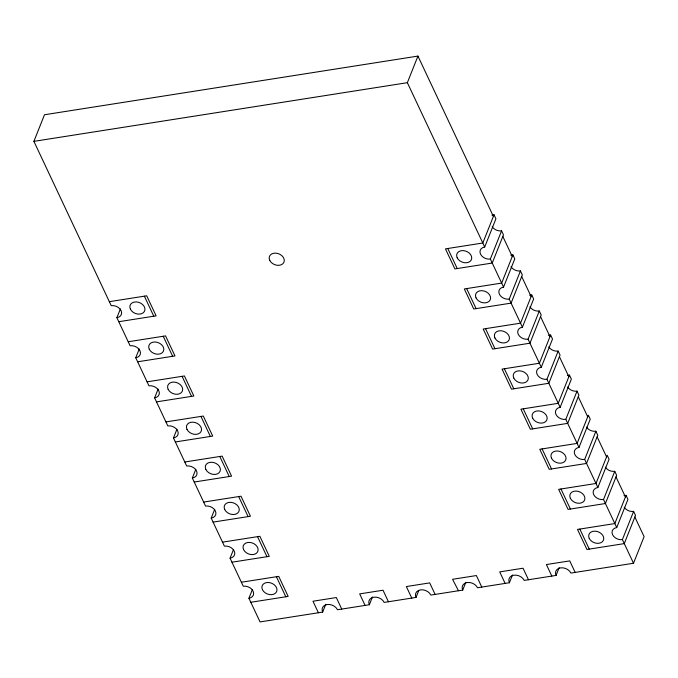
<?xml version="1.0" encoding="UTF-8"?>
<svg xmlns="http://www.w3.org/2000/svg" width="678" height="678" viewBox="0 0 678 678"><rect width="100%" height="100%" fill="white"/><g stroke="black" fill="none" stroke-linecap="round" stroke-linejoin="round"><path stroke-width="1.02" d="M634.854 517.009L644.1 536.645L633.515 563.249L570.901 573.08A8.246 6.136 21.7 0 0 560.494 567.884A8.246 6.136 21.7 0 0 556.079 575.41L524.221 580.419A8.246 6.136 21.7 0 0 513.814 575.215A8.246 6.136 21.7 0 0 509.398 582.741L477.541 587.75A8.246 6.136 21.7 0 0 467.134 582.555A8.246 6.136 21.7 0 0 462.718 590.08L430.852 595.081A8.246 6.136 21.7 0 0 420.445 589.885A8.246 6.136 21.7 0 0 416.029 597.411L384.172 602.42A8.246 6.136 21.7 0 0 373.764 597.216A8.246 6.136 21.7 0 0 369.349 604.742L337.491 609.751A8.246 6.136 21.7 0 0 327.084 604.556A8.246 6.136 21.7 0 0 322.669 612.081L260.055 621.912L248.928 598.267A7.797 5.797 21.7 0 0 253.097 591.157A7.797 5.797 21.7 0 0 243.266 586.241L230.062 558.189A7.797 5.797 21.7 0 0 234.241 551.078A7.797 5.797 21.7 0 0 224.401 546.163L211.205 518.111A7.797 5.797 21.7 0 0 215.375 510.992A7.797 5.797 21.7 0 0 205.544 506.085L192.34 478.024A7.797 5.797 21.7 0 0 196.51 470.913A7.797 5.797 21.7 0 0 186.679 466.006L173.475 437.946A7.797 5.797 21.7 0 0 177.653 430.835A7.797 5.797 21.7 0 0 167.822 425.92L154.618 397.867A7.797 5.797 21.7 0 0 158.788 390.757A7.797 5.797 21.7 0 0 148.957 385.841L135.753 357.789A7.797 5.797 21.7 0 0 139.931 350.67A7.797 5.797 21.7 0 0 130.1 345.763L116.896 317.702A7.797 5.797 21.7 0 0 121.065 310.592A7.797 5.797 21.7 0 0 111.234 305.685L33.9 141.355L44.485 114.752L417.945 56.088L493.398 216.409M116.896 317.702L120.379 308.948M135.753 357.789L139.236 349.034M154.618 397.867L158.101 389.113M173.475 437.946L176.958 429.191M192.34 478.024L195.823 469.269M211.205 518.111L214.689 509.356M633.515 563.249L622.387 539.603A7.797 5.797 21.7 0 1 612.556 534.688A7.797 5.797 21.7 0 1 616.726 527.577L603.522 499.517A7.797 5.797 21.7 0 1 593.691 494.609A7.797 5.797 21.7 0 1 597.869 487.499L584.665 459.438A7.797 5.797 21.7 0 1 574.834 454.531A7.797 5.797 21.7 0 1 579.004 447.412L565.799 419.36A7.797 5.797 21.7 0 1 555.968 414.444A7.797 5.797 21.7 0 1 560.147 407.334L546.943 379.282A7.797 5.797 21.7 0 1 537.112 374.366A7.797 5.797 21.7 0 1 541.281 367.256L528.077 339.195A7.797 5.797 21.7 0 1 518.246 334.288A7.797 5.797 21.7 0 1 522.416 327.177L509.212 299.117A7.797 5.797 21.7 0 1 499.381 294.21A7.797 5.797 21.7 0 1 503.559 287.091L490.355 259.038A7.797 5.797 21.7 0 1 480.524 254.123A7.797 5.797 21.7 0 1 484.694 247.012L407.359 82.682L417.945 56.088M230.062 558.189L233.546 549.434M248.928 598.267L252.411 589.513M322.669 612.081L325.762 604.293M491.957 215.121L494.033 214.799L482.812 243.004L445.463 248.868L454.896 268.912L492.236 263.047L503.466 234.834L501.584 230.825A7.797 5.797 21.7 0 1 492.169 226.681M484.694 247.012L495.923 218.799L494.033 214.799M490.355 259.038L501.584 230.825M369.349 604.742L372.442 596.962M510.822 255.199L512.899 254.877L501.669 283.082L464.328 288.955L473.752 308.99L511.102 303.125L522.331 274.912L520.441 270.912A7.797 5.797 21.7 0 1 511.034 266.759M503.559 287.091L514.78 258.886L512.899 254.877M509.212 299.117L520.441 270.912M529.688 295.286L531.755 294.955L520.535 323.169L483.185 329.033L492.618 349.077L529.967 343.204L541.188 314.999L539.307 310.99A7.797 5.797 21.7 0 1 529.891 306.837M522.416 327.177L533.645 298.964L531.755 294.955M416.029 597.411L418.741 590.606M528.077 339.195L539.307 310.99M548.544 335.364L550.621 335.034L539.391 363.247L502.051 369.112L511.483 389.155L548.824 383.29L560.053 355.077L558.163 351.068A7.797 5.797 21.7 0 1 548.756 346.916M541.281 367.256L552.511 339.042L550.621 335.034M462.718 590.08L465.811 582.3M546.943 379.282L558.163 351.068M567.41 375.442L569.486 375.12L558.257 403.325L520.907 409.19L530.34 429.233L567.689 423.369L578.91 395.155L577.029 391.147A7.797 5.797 21.7 0 1 567.613 387.002M560.147 407.334L571.368 379.121L569.486 375.12M565.799 419.36L577.029 391.147M509.398 582.741L512.492 574.961M579.004 447.412L590.233 419.207L588.343 415.199L577.122 443.404L539.773 449.277L549.205 469.312L586.546 463.447L597.776 435.234L595.886 431.225A7.797 5.797 21.7 0 1 586.478 427.081M584.665 459.438L595.886 431.225M556.079 575.41L559.18 567.63M597.869 487.499L609.09 459.286L607.208 455.277L595.979 483.49L558.638 489.355L568.062 509.398L605.412 503.525L616.641 475.32L614.751 471.312A7.797 5.797 21.7 0 1 605.344 467.159M603.522 499.517L614.751 471.312M623.997 495.686L626.065 495.355L614.844 523.569L577.495 529.433L586.928 549.477L624.277 543.612L635.498 515.399L633.616 511.39A7.797 5.797 21.7 0 1 624.201 507.237M616.726 527.577L627.955 499.364L626.065 495.355M622.387 539.603L633.616 511.39M33.9 141.355L407.359 82.682M109.344 301.676L146.694 295.803L156.126 315.846L118.777 321.711M128.21 341.754L165.559 335.89L174.983 355.925L137.642 361.798M147.075 381.833L184.416 375.968L193.849 396.011L156.499 401.876M165.932 421.911L203.281 416.046L212.714 436.09L175.365 441.954M184.797 461.998L222.138 456.125L231.571 476.168L194.23 482.033M203.654 502.076L241.004 496.211L250.436 516.246L213.087 522.119M222.52 542.154L259.869 536.29L269.293 556.333L231.952 562.198M241.376 582.233L278.726 576.368L288.158 596.411L250.809 602.276M458.455 590.75L452.573 579.3L476.371 575.554L481.795 587.08M502.822 236.444L512.254 256.487M521.687 276.531L531.12 296.566M540.552 316.609L549.977 336.652M559.409 356.687L568.842 376.731M578.275 396.766L587.707 416.809M597.132 436.852L606.564 456.887M615.997 476.931L625.43 496.966M447.794 248.504L457.226 268.547M466.659 288.582L476.092 308.626M485.524 328.669L494.948 348.704M504.381 368.747L513.814 388.791M523.246 408.826L532.679 428.869M542.103 448.904L551.536 468.947M560.969 488.991L570.401 509.025M579.834 529.069L589.258 549.112M575.164 572.41L569.74 560.892L546.4 564.554L551.824 576.08M528.476 579.749L523.06 568.223L499.711 571.893L505.135 583.411M435.115 594.411L429.691 582.894L406.351 586.555L411.775 598.081M388.435 601.75L383.011 590.224L359.671 593.894L365.086 605.412M341.746 609.081L336.322 597.555L312.982 601.225L318.406 612.751M144.363 296.176L153.787 316.211M163.22 336.254L172.653 356.297M182.085 376.332L191.518 396.376M200.942 416.411L210.375 436.454M219.808 456.497L229.24 476.532M238.673 496.576L248.097 516.619M257.53 536.654L266.963 556.697M276.395 576.732L285.819 596.776M269.725 260.335A7.797 5.797 21.7 0 0 282.684 263.895A7.797 5.797 21.7 0 0 277.777 253.479A7.797 5.797 21.7 0 0 269.725 260.335M205.849 469.447A7.797 5.797 21.7 0 0 218.799 473.007A7.797 5.797 21.7 0 0 213.901 462.591A7.797 5.797 21.7 0 0 205.849 469.447M513.763 378.036A7.797 5.797 21.7 0 0 526.721 381.587A7.797 5.797 21.7 0 0 521.823 371.18A7.797 5.797 21.7 0 0 513.763 378.036M570.351 498.271A7.797 5.797 21.7 0 0 583.309 501.83A7.797 5.797 21.7 0 0 578.402 491.414A7.797 5.797 21.7 0 0 570.351 498.271M476.041 297.871A7.797 5.797 21.7 0 0 488.999 301.43A7.797 5.797 21.7 0 0 484.092 291.015A7.797 5.797 21.7 0 0 476.041 297.871M551.494 458.192A7.797 5.797 21.7 0 0 564.443 461.752A7.797 5.797 21.7 0 0 559.545 451.336A7.797 5.797 21.7 0 0 551.494 458.192M243.571 549.612A7.797 5.797 21.7 0 0 256.53 553.163A7.797 5.797 21.7 0 0 251.623 542.756A7.797 5.797 21.7 0 0 243.571 549.612M168.127 389.291A7.797 5.797 21.7 0 0 181.077 392.842A7.797 5.797 21.7 0 0 176.178 382.434A7.797 5.797 21.7 0 0 168.127 389.291M457.184 257.793A7.797 5.797 21.7 0 0 470.134 261.352A7.797 5.797 21.7 0 0 465.235 250.936A7.797 5.797 21.7 0 0 457.184 257.793M532.628 418.114A7.797 5.797 21.7 0 0 545.578 421.674A7.797 5.797 21.7 0 0 540.68 411.258A7.797 5.797 21.7 0 0 532.628 418.114M186.984 429.369A7.797 5.797 21.7 0 0 199.942 432.928A7.797 5.797 21.7 0 0 195.044 422.513A7.797 5.797 21.7 0 0 186.984 429.369M224.715 509.525A7.797 5.797 21.7 0 0 237.664 513.085A7.797 5.797 21.7 0 0 232.766 502.669A7.797 5.797 21.7 0 0 224.715 509.525M589.216 538.357A7.797 5.797 21.7 0 0 602.166 541.908A7.797 5.797 21.7 0 0 597.267 531.501A7.797 5.797 21.7 0 0 589.216 538.357M130.405 309.126A7.797 5.797 21.7 0 0 143.355 312.685A7.797 5.797 21.7 0 0 138.456 302.269A7.797 5.797 21.7 0 0 130.405 309.126M149.262 349.204A7.797 5.797 21.7 0 0 162.22 352.763A7.797 5.797 21.7 0 0 157.321 342.348A7.797 5.797 21.7 0 0 149.262 349.204M494.906 337.949A7.797 5.797 21.7 0 0 507.856 341.509A7.797 5.797 21.7 0 0 502.957 331.093A7.797 5.797 21.7 0 0 494.906 337.949M262.437 589.69A7.797 5.797 21.7 0 0 275.387 593.242A7.797 5.797 21.7 0 0 270.488 582.834A7.797 5.797 21.7 0 0 262.437 589.69"/></g></svg>
